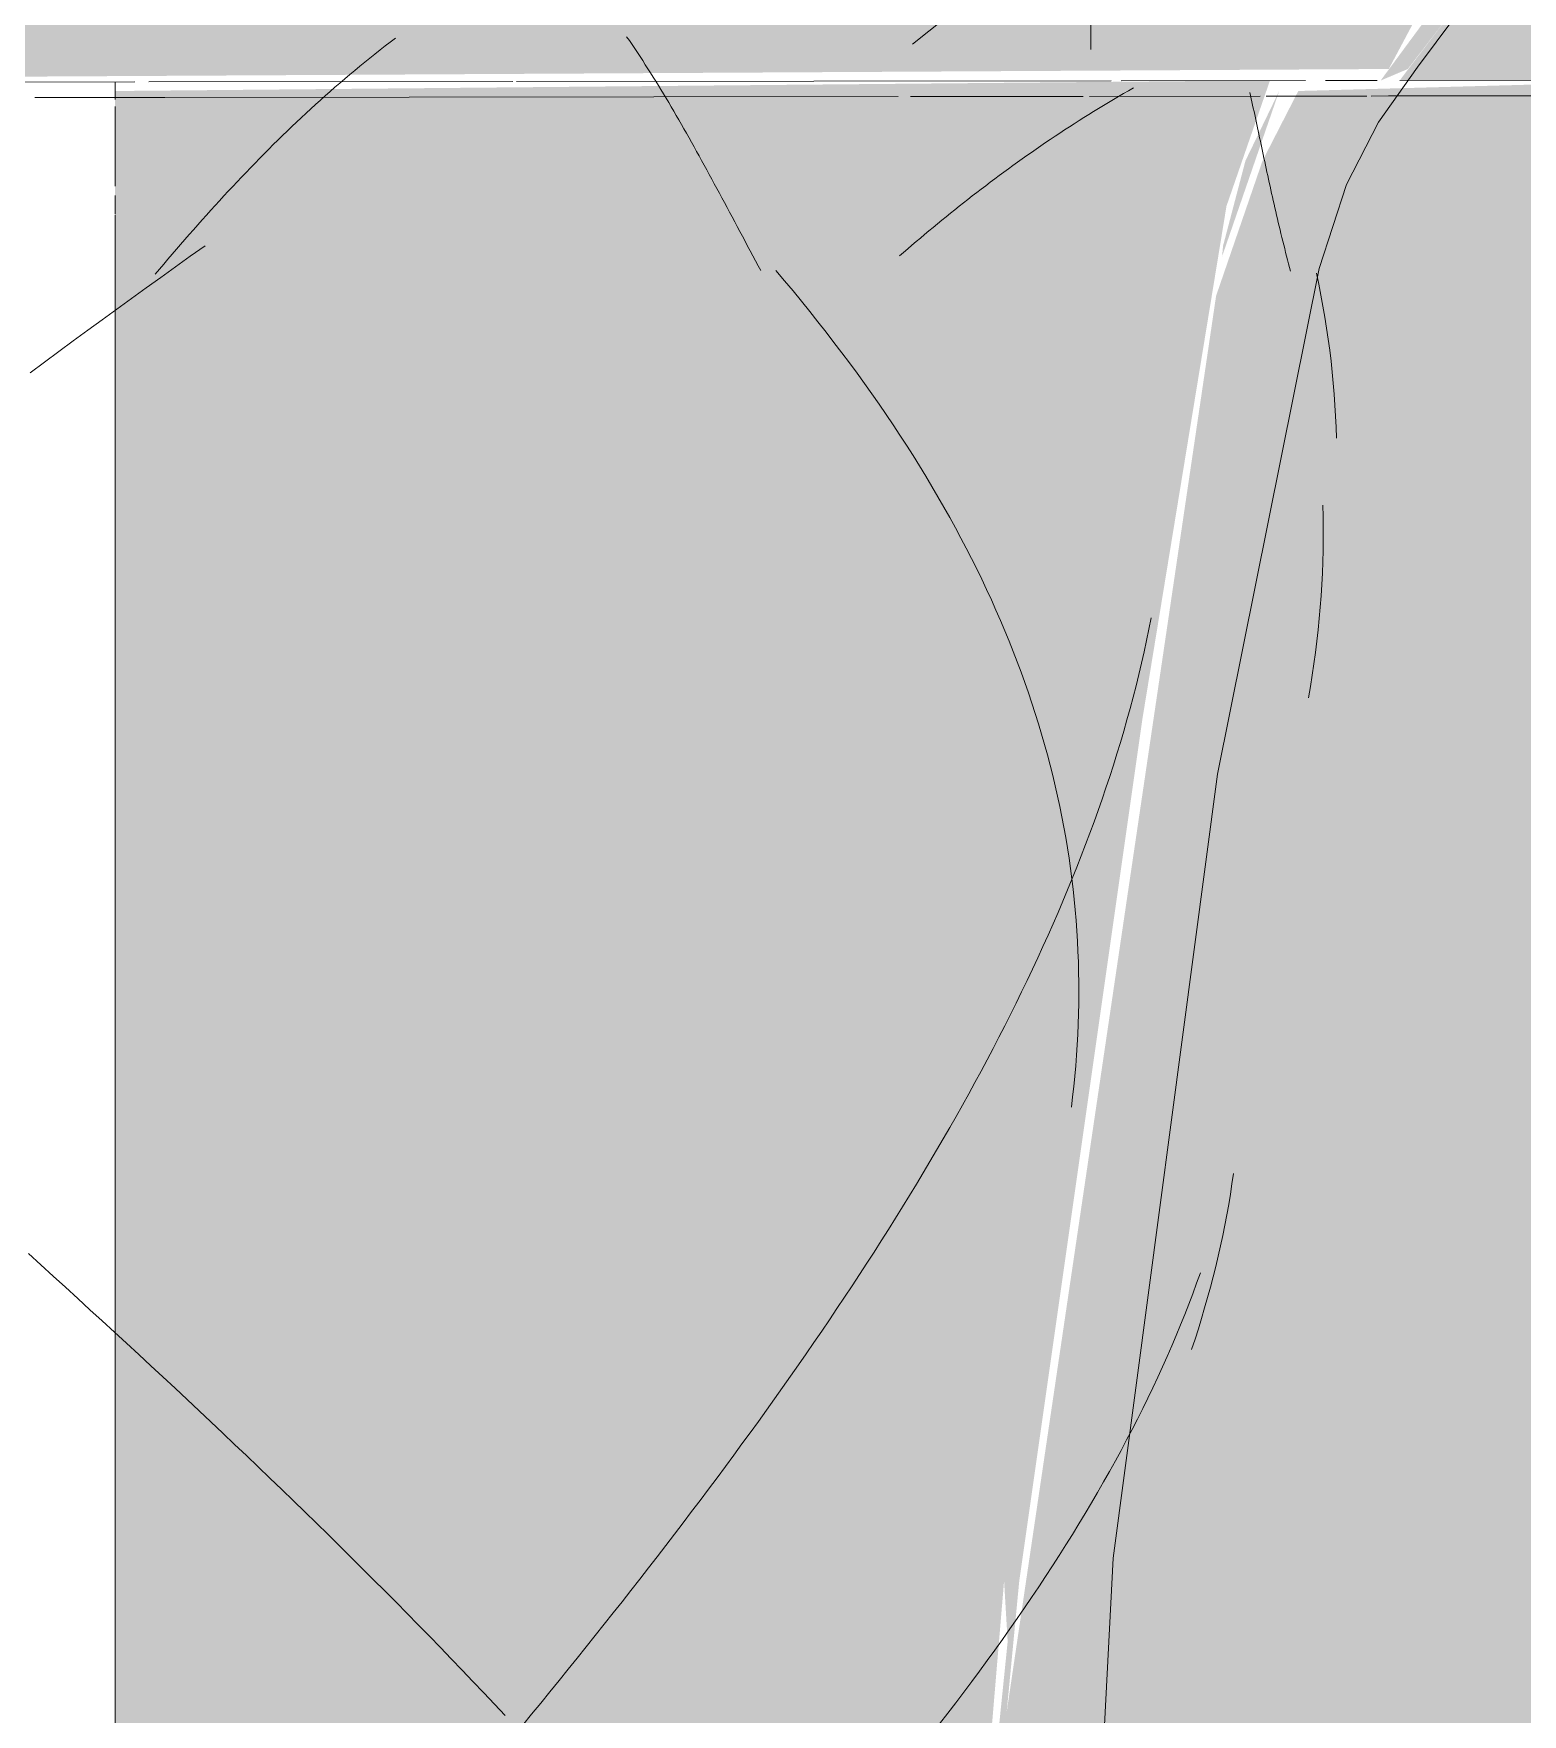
# Model space of a CAD drawing. Header units: inches. Extents: x 27328 to 52026, y -4075 to 4147.
# Drawn here: x 49625.259852 to 49625.263564, y 60.029205 to 60.033397 of the extents above; entities that cross this region are included whole.
import ezdxf

# ---------------------------------------------------------------- set-up
doc = ezdxf.new("R2010")
doc.units = ezdxf.units.IN
doc.header["$MEASUREMENT"] = 0
doc.layers.add('Q-SPCQ', color=91, linetype='Continuous', lineweight=9)
doc.layers.add('S-COLS', color=52, linetype='Continuous', lineweight=9)

# ---------------------------------------------------------------- blocks, each defined once
blk = doc.blocks.new('FP_178-mezzanine - perspective')
at = {"layer": 'Q-SPCQ'}
for p, q in [((23035.627384, 60.0322202), (23035.6273846, 60.0321919)), ((23035.6273846, 60.0321919), (23035.627385, 60.0321637)), ((23035.627385, 60.0321637), (23035.6273849, 60.0321354)), ((23035.6273846, 60.0321072), (23035.6273838, 60.0320789)), ((23035.6273849, 60.0321354), (23035.6273846, 60.0321072)), ((23035.6273838, 60.0320789), (23035.6273827, 60.0320507)), ((23035.6273813, 60.0320224), (23035.6273795, 60.0319942)), ((23035.6273827, 60.0320507), (23035.6273813, 60.0320224)), ((23035.6273795, 60.0319942), (23035.6273774, 60.0319659)), ((23035.627375, 60.0319376), (23035.6273722, 60.0319094)), ((23035.6273774, 60.0319659), (23035.627375, 60.0319376)), ((23035.6273722, 60.0319094), (23035.627369, 60.0318811)), ((23035.6273656, 60.0318529), (23035.6273617, 60.0318246)), ((23035.627369, 60.0318811), (23035.6273656, 60.0318529)), ((23035.6273617, 60.0318246), (23035.6273576, 60.0317964)), ((23035.6273531, 60.0317681), (23035.6273483, 60.0317398)), ((23035.6273576, 60.0317964), (23035.6273531, 60.0317681)), ((23035.6271609, 60.0305537), (23035.6271573, 60.0305279)), ((23035.6271573, 60.0305279), (23035.6271534, 60.0305021)), ((23035.6271491, 60.0304763), (23035.6271446, 60.0304505)), ((23035.6271534, 60.0305021), (23035.6271491, 60.0304763)), ((23035.6271397, 60.0304247), (23035.6271345, 60.0303989)), ((23035.6271446, 60.0304505), (23035.6271397, 60.0304247)), ((23035.6271345, 60.0303989), (23035.6271289, 60.0303731)), ((23035.6271231, 60.0303473), (23035.6271169, 60.0303215)), ((23035.6271289, 60.0303731), (23035.6271231, 60.0303473)), ((23035.6271105, 60.0302956), (23035.6271037, 60.0302698)), ((23035.6271169, 60.0303215), (23035.6271105, 60.0302956)), ((23035.6271037, 60.0302698), (23035.6270966, 60.030244)), ((23035.6270891, 60.0302181), (23035.6270814, 60.0301923)), ((23035.6270966, 60.030244), (23035.6270891, 60.0302181)), ((23035.6270814, 60.0301923), (23035.6270734, 60.0301664)), ((23035.6270651, 60.0301405), (23035.6270564, 60.0301146)), ((23035.6270734, 60.0301664), (23035.6270651, 60.0301405))]:
    blk.add_line(p, q, dxfattribs=at)
blk.add_polyline3d([(23035.6268142, 60.0256505, 0), (23035.6267588, 60.0276233, 0), (23035.6268613, 60.0295938, 0), (23035.6271211, 60.0315494, 0), (23035.6273744, 60.0328104, 0)], dxfattribs=at)
blk = doc.blocks.new('FP_179-mezzanine - perspective')
at = {"layer": 'Q-SPCQ'}
for p, q in [((23035.6245971, 60.0328674), (23035.6245601, 60.0328411)), ((23035.6245233, 60.0328148), (23035.6244865, 60.0327885)), ((23035.6245601, 60.0328411), (23035.6245233, 60.0328148)), ((23035.6244865, 60.0327885), (23035.6244498, 60.0327622)), ((23035.6273679, 60.0327991), (23035.6273737, 60.0327716)), ((23035.6273737, 60.0327716), (23035.6273792, 60.0327442)), ((23035.6244133, 60.0327358), (23035.6243769, 60.0327095)), ((23035.6244498, 60.0327622), (23035.6244133, 60.0327358)), ((23035.6273792, 60.0327442), (23035.6273842, 60.0327167)), ((23035.6243406, 60.0326831), (23035.6243044, 60.0326567)), ((23035.6243769, 60.0327095), (23035.6243406, 60.0326831)), ((23035.6273842, 60.0327167), (23035.627389, 60.0326893)), ((23035.627389, 60.0326893), (23035.6273933, 60.0326618)), ((23035.6243044, 60.0326567), (23035.6242683, 60.0326303)), ((23035.6273933, 60.0326618), (23035.6273974, 60.0326344)), ((23035.6242324, 60.0326039), (23035.6241966, 60.0325774)), ((23035.6242683, 60.0326303), (23035.6242324, 60.0326039)), ((23035.6273974, 60.0326344), (23035.627401, 60.0326069)), ((23035.627401, 60.0326069), (23035.6274043, 60.0325795)), ((23035.6241966, 60.0325774), (23035.624161, 60.0325509)), ((23035.6274043, 60.0325795), (23035.6274073, 60.032552)), ((23035.6274073, 60.032552), (23035.6274099, 60.0325245)), ((23035.6274099, 60.0325245), (23035.6274122, 60.0324971)), ((23035.6274122, 60.0324971), (23035.6274141, 60.0324696)), ((23035.6274141, 60.0324696), (23035.6274157, 60.0324421)), ((23035.6274157, 60.0324421), (23035.6274169, 60.0324146)), ((23035.6274169, 60.0324146), (23035.6274178, 60.0323872)), ((23035.6241564, 60.0303536), (23035.6241873, 60.0303257)), ((23035.6241873, 60.0303257), (23035.624218, 60.0302977)), ((23035.624218, 60.0302977), (23035.6242488, 60.0302698)), ((23035.6270784, 60.0303057), (23035.6270692, 60.0302797)), ((23035.6242488, 60.0302698), (23035.6242794, 60.0302419)), ((23035.6270596, 60.0302537), (23035.6270498, 60.0302277)), ((23035.6270692, 60.0302797), (23035.6270596, 60.0302537)), ((23035.6242794, 60.0302419), (23035.62431, 60.0302139)), ((23035.62431, 60.0302139), (23035.6243405, 60.030186)), ((23035.6270498, 60.0302277), (23035.6270396, 60.0302017)), ((23035.6243405, 60.030186), (23035.6243709, 60.030158)), ((23035.6270291, 60.0301757), (23035.6270184, 60.0301496)), ((23035.6270396, 60.0302017), (23035.6270291, 60.0301757)), ((23035.6243709, 60.030158), (23035.6244013, 60.0301301)), ((23035.6244013, 60.0301301), (23035.6244316, 60.0301021)), ((23035.6270184, 60.0301496), (23035.6270073, 60.0301236)), ((23035.6244316, 60.0301021), (23035.6244618, 60.0300741)), ((23035.6269959, 60.0300975), (23035.6269843, 60.0300715)), ((23035.6270073, 60.0301236), (23035.6269959, 60.0300975)), ((23035.6244618, 60.0300741), (23035.6244919, 60.0300461)), ((23035.6244919, 60.0300461), (23035.624522, 60.0300181)), ((23035.6269724, 60.0300454), (23035.6269601, 60.0300193)), ((23035.6269843, 60.0300715), (23035.6269724, 60.0300454)), ((23035.624522, 60.0300181), (23035.6245519, 60.02999)), ((23035.6269601, 60.0300193), (23035.6269476, 60.0299932)), ((23035.6245519, 60.02999), (23035.6245818, 60.029962)), ((23035.6245818, 60.029962), (23035.6246115, 60.029934)), ((23035.6269348, 60.0299672), (23035.6269217, 60.0299411)), ((23035.6269476, 60.0299932), (23035.6269348, 60.0299672)), ((23035.6246115, 60.029934), (23035.6246412, 60.0299059)), ((23035.6269217, 60.0299411), (23035.6269083, 60.029915)), ((23035.6246412, 60.0299059), (23035.6246707, 60.0298779)), ((23035.6246707, 60.0298779), (23035.6247002, 60.0298498)), ((23035.6268947, 60.0298889), (23035.6268808, 60.0298627)), ((23035.6269083, 60.029915), (23035.6268947, 60.0298889)), ((23035.6247002, 60.0298498), (23035.6247296, 60.0298217)), ((23035.6268666, 60.0298366), (23035.6268521, 60.0298105)), ((23035.6268808, 60.0298627), (23035.6268666, 60.0298366)), ((23035.6247296, 60.0298217), (23035.6247588, 60.0297936)), ((23035.6247588, 60.0297936), (23035.624788, 60.0297655)), ((23035.6268521, 60.0298105), (23035.6268373, 60.0297843)), ((23035.624788, 60.0297655), (23035.624817, 60.0297374)), ((23035.6268223, 60.0297582), (23035.626807, 60.029732)), ((23035.6268373, 60.0297843), (23035.6268223, 60.0297582)), ((23035.624817, 60.0297374), (23035.624846, 60.0297093)), ((23035.624846, 60.0297093), (23035.6248748, 60.0296812)), ((23035.6267915, 60.0297059), (23035.6267757, 60.0296797)), ((23035.626807, 60.029732), (23035.6267915, 60.0297059)), ((23035.6248748, 60.0296812), (23035.6249035, 60.0296531)), ((23035.6267757, 60.0296797), (23035.6267596, 60.0296535)), ((23035.6249035, 60.0296531), (23035.624932, 60.0296249)), ((23035.624932, 60.0296249), (23035.6249605, 60.0295968)), ((23035.6267433, 60.0296273), (23035.6267267, 60.0296011)), ((23035.6267596, 60.0296535), (23035.6267433, 60.0296273)), ((23035.6249605, 60.0295968), (23035.6249888, 60.0295686)), ((23035.6267267, 60.0296011), (23035.6267098, 60.0295749)), ((23035.6249888, 60.0295686), (23035.625017, 60.0295404)), ((23035.625017, 60.0295404), (23035.6250451, 60.0295123)), ((23035.6266927, 60.0295487), (23035.6266754, 60.0295225)), ((23035.6267098, 60.0295749), (23035.6266927, 60.0295487)), ((23035.6250451, 60.0295123), (23035.6250731, 60.0294841)), ((23035.6266578, 60.0294963), (23035.6266399, 60.02947)), ((23035.6266754, 60.0295225), (23035.6266578, 60.0294963)), ((23035.6250731, 60.0294841), (23035.6251009, 60.0294559)), ((23035.6251009, 60.0294559), (23035.6251286, 60.0294277)), ((23035.6266399, 60.02947), (23035.6266219, 60.0294438)), ((23035.6251286, 60.0294277), (23035.6251561, 60.0293995)), ((23035.6266035, 60.0294176), (23035.626585, 60.0293913)), ((23035.6266219, 60.0294438), (23035.6266035, 60.0294176)), ((23035.6251561, 60.0293995), (23035.6251835, 60.0293713)), ((23035.6251835, 60.0293713), (23035.6252108, 60.0293431)), ((23035.626585, 60.0293913), (23035.6265662, 60.029365)), ((23035.6252108, 60.0293431), (23035.6252379, 60.0293148)), ((23035.6265471, 60.0293388), (23035.6265279, 60.0293125)), ((23035.6265662, 60.029365), (23035.6265471, 60.0293388)), ((23035.6252379, 60.0293148), (23035.6252649, 60.0292866)), ((23035.6252649, 60.0292866), (23035.6252917, 60.0292584)), ((23035.6265279, 60.0293125), (23035.6265084, 60.0292862)), ((23035.6252917, 60.0292584), (23035.6253184, 60.0292301)), ((23035.6264887, 60.0292599), (23035.6264687, 60.0292336)), ((23035.6265084, 60.0292862), (23035.6264887, 60.0292599)), ((23035.6253184, 60.0292301), (23035.6253449, 60.0292019)), ((23035.6264485, 60.0292073), (23035.6264281, 60.029181)), ((23035.6264687, 60.0292336), (23035.6264485, 60.0292073))]:
    blk.add_line(p, q, dxfattribs=at)
blk = doc.blocks.new('FP_180-mezzanine - perspective')
at = {"layer": 'Q-SPCQ'}
for p, q in [((23035.62602, 60.032806), (23035.6260416, 60.0327803)), ((23035.6260416, 60.0327803), (23035.626063, 60.0327547)), ((23035.626063, 60.0327547), (23035.626084, 60.032729)), ((23035.626084, 60.032729), (23035.6261047, 60.0327034)), ((23035.6261047, 60.0327034), (23035.6261251, 60.0326777)), ((23035.6261251, 60.0326777), (23035.6261453, 60.0326521)), ((23035.6261453, 60.0326521), (23035.626165, 60.0326264)), ((23035.626165, 60.0326264), (23035.6261845, 60.0326007)), ((23035.6261845, 60.0326007), (23035.6262037, 60.0325751)), ((23035.6262037, 60.0325751), (23035.6262226, 60.0325494)), ((23035.6262226, 60.0325494), (23035.6262411, 60.0325238)), ((23035.6262411, 60.0325238), (23035.6262594, 60.0324981)), ((23035.6262594, 60.0324981), (23035.6262773, 60.0324724)), ((23035.6262773, 60.0324724), (23035.6262949, 60.0324468)), ((23035.6262949, 60.0324468), (23035.6263122, 60.0324211)), ((23035.6263122, 60.0324211), (23035.6263291, 60.0323954)), ((23035.6263291, 60.0323954), (23035.6263458, 60.0323697)), ((23035.6263458, 60.0323697), (23035.6263621, 60.0323441)), ((23035.6263621, 60.0323441), (23035.6263781, 60.0323184)), ((23035.6263781, 60.0323184), (23035.6263938, 60.0322927)), ((23035.6263938, 60.0322927), (23035.6264092, 60.032267)), ((23035.6264092, 60.032267), (23035.6264243, 60.0322413)), ((23035.6264243, 60.0322413), (23035.626439, 60.0322156)), ((23035.626439, 60.0322156), (23035.6264535, 60.0321899)), ((23035.6264535, 60.0321899), (23035.6264676, 60.0321642)), ((23035.6264676, 60.0321642), (23035.6264814, 60.0321385)), ((23035.6264814, 60.0321385), (23035.6264948, 60.0321128)), ((23035.6264948, 60.0321128), (23035.626508, 60.0320871)), ((23035.626508, 60.0320871), (23035.6265208, 60.0320614)), ((23035.6265208, 60.0320614), (23035.6265333, 60.0320357)), ((23035.6265333, 60.0320357), (23035.6265455, 60.03201)), ((23035.6265455, 60.03201), (23035.6265574, 60.0319843)), ((23035.6265574, 60.0319843), (23035.6265689, 60.0319585)), ((23035.6265689, 60.0319585), (23035.6265802, 60.0319328)), ((23035.6265802, 60.0319328), (23035.6265911, 60.0319071)), ((23035.6269559, 60.0319391), (23035.6269503, 60.0319108)), ((23035.6265911, 60.0319071), (23035.6266017, 60.0318813)), ((23035.6269503, 60.0319108), (23035.6269444, 60.0318825)), ((23035.6266017, 60.0318813), (23035.626612, 60.0318556)), ((23035.626612, 60.0318556), (23035.6266219, 60.0318299)), ((23035.6269382, 60.0318543), (23035.6269318, 60.031826)), ((23035.6269444, 60.0318825), (23035.6269382, 60.0318543)), ((23035.6266219, 60.0318299), (23035.6266316, 60.0318041)), ((23035.6266316, 60.0318041), (23035.6266409, 60.0317784)), ((23035.6269318, 60.031826), (23035.626925, 60.0317977)), ((23035.6266409, 60.0317784), (23035.6266499, 60.0317526)), ((23035.626918, 60.0317695), (23035.6269108, 60.0317412)), ((23035.626925, 60.0317977), (23035.626918, 60.0317695)), ((23035.6266499, 60.0317526), (23035.6266586, 60.0317269)), ((23035.6266586, 60.0317269), (23035.6266669, 60.0317011)), ((23035.6269108, 60.0317412), (23035.6269032, 60.0317129)), ((23035.6266669, 60.0317011), (23035.626675, 60.0316753)), ((23035.6268954, 60.0316847), (23035.6268873, 60.0316564)), ((23035.6269032, 60.0317129), (23035.6268954, 60.0316847)), ((23035.626675, 60.0316753), (23035.6266827, 60.0316496)), ((23035.6266827, 60.0316496), (23035.6266901, 60.0316238)), ((23035.6268873, 60.0316564), (23035.626879, 60.0316282)), ((23035.6266901, 60.0316238), (23035.6266973, 60.031598)), ((23035.6266973, 60.031598), (23035.626704, 60.0315722)), ((23035.6268704, 60.0315999), (23035.6268615, 60.0315716)), ((23035.626879, 60.0316282), (23035.6268704, 60.0315999)), ((23035.626704, 60.0315722), (23035.6267105, 60.0315464)), ((23035.6268615, 60.0315716), (23035.6268524, 60.0315434)), ((23035.6267105, 60.0315464), (23035.6267167, 60.0315206)), ((23035.6267167, 60.0315206), (23035.6267225, 60.0314948)), ((23035.626843, 60.0315151), (23035.6268334, 60.0314868)), ((23035.6268524, 60.0315434), (23035.626843, 60.0315151)), ((23035.6267225, 60.0314948), (23035.6267281, 60.031469)), ((23035.6267281, 60.031469), (23035.6267333, 60.0314432)), ((23035.6268334, 60.0314868), (23035.6268235, 60.0314586)), ((23035.6267333, 60.0314432), (23035.6267382, 60.0314174)), ((23035.6268134, 60.0314303), (23035.626803, 60.0314021)), ((23035.6268235, 60.0314586), (23035.6268134, 60.0314303)), ((23035.6267382, 60.0314174), (23035.6267428, 60.0313916)), ((23035.6267428, 60.0313916), (23035.6267471, 60.0313658)), ((23035.626803, 60.0314021), (23035.6267924, 60.0313738)), ((23035.6267471, 60.0313658), (23035.6267511, 60.03134)), ((23035.6267815, 60.0313455), (23035.6267704, 60.0313173)), ((23035.6267924, 60.0313738), (23035.6267815, 60.0313455)), ((23035.6267511, 60.03134), (23035.6267548, 60.0313141)), ((23035.6267548, 60.0313141), (23035.6267582, 60.0312883)), ((23035.6267704, 60.0313173), (23035.6267591, 60.031289)), ((23035.6267475, 60.0312608), (23035.6267357, 60.0312325)), ((23035.6267591, 60.031289), (23035.6267475, 60.0312608)), ((23035.6267582, 60.0312883), (23035.6267613, 60.0312625)), ((23035.6267613, 60.0312625), (23035.626764, 60.0312366)), ((23035.6267357, 60.0312325), (23035.6267236, 60.0312043)), ((23035.626764, 60.0312366), (23035.6267665, 60.0312108)), ((23035.6267113, 60.031176), (23035.6266988, 60.0311478)), ((23035.6267236, 60.0312043), (23035.6267113, 60.031176)), ((23035.6267665, 60.0312108), (23035.6267687, 60.0311849)), ((23035.6267687, 60.0311849), (23035.6267705, 60.031159)), ((23035.6266988, 60.0311478), (23035.6266861, 60.0311195)), ((23035.6267705, 60.031159), (23035.6267721, 60.0311332)), ((23035.6267721, 60.0311332), (23035.6267733, 60.0311073)), ((23035.6266731, 60.0310913), (23035.6266599, 60.0310631)), ((23035.6266861, 60.0311195), (23035.6266731, 60.0310913)), ((23035.6267733, 60.0311073), (23035.6267743, 60.0310814)), ((23035.6266599, 60.0310631), (23035.6266465, 60.0310348)), ((23035.6267743, 60.0310814), (23035.6267749, 60.0310555)), ((23035.6267749, 60.0310555), (23035.6267753, 60.0310297)), ((23035.6266329, 60.0310066), (23035.6266191, 60.0309783)), ((23035.6266465, 60.0310348), (23035.6266329, 60.0310066)), ((23035.6267753, 60.0310297), (23035.6267754, 60.0310038)), ((23035.6266191, 60.0309783), (23035.626605, 60.0309501)), ((23035.6267751, 60.0309779), (23035.6267746, 60.030952)), ((23035.6267754, 60.0310038), (23035.6267751, 60.0309779)), ((23035.6265908, 60.0309219), (23035.6265763, 60.0308936)), ((23035.626605, 60.0309501), (23035.6265908, 60.0309219)), ((23035.6267738, 60.030926), (23035.6267727, 60.0309001)), ((23035.6267746, 60.030952), (23035.6267738, 60.030926)), ((23035.6265763, 60.0308936), (23035.6265616, 60.0308654)), ((23035.6267727, 60.0309001), (23035.6267713, 60.0308742)), ((23035.6265616, 60.0308654), (23035.6265468, 60.0308372)), ((23035.6267696, 60.0308483), (23035.6267677, 60.0308224)), ((23035.6267713, 60.0308742), (23035.6267696, 60.0308483)), ((23035.6265317, 60.030809), (23035.6265164, 60.0307807)), ((23035.6265468, 60.0308372), (23035.6265317, 60.030809)), ((23035.6267654, 60.0307964), (23035.6267629, 60.0307705)), ((23035.6267677, 60.0308224), (23035.6267654, 60.0307964)), ((23035.6265164, 60.0307807), (23035.6265009, 60.0307525)), ((23035.6267629, 60.0307705), (23035.62676, 60.0307445)), ((23035.6264853, 60.0307243), (23035.6264694, 60.0306961)), ((23035.6265009, 60.0307525), (23035.6264853, 60.0307243)), ((23035.62676, 60.0307445), (23035.6267569, 60.0307186)), ((23035.6264694, 60.0306961), (23035.6264534, 60.0306679)), ((23035.6264371, 60.0306397), (23035.6264207, 60.0306114)), ((23035.6264534, 60.0306679), (23035.6264371, 60.0306397)), ((23035.6264207, 60.0306114), (23035.6264041, 60.0305832)), ((23035.6263873, 60.030555), (23035.6263703, 60.0305268)), ((23035.6264041, 60.0305832), (23035.6263873, 60.030555)), ((23035.6263703, 60.0305268), (23035.6263532, 60.0304986)), ((23035.6263358, 60.0304704), (23035.6263184, 60.0304422)), ((23035.6263532, 60.0304986), (23035.6263358, 60.0304704)), ((23035.6263184, 60.0304422), (23035.6263007, 60.0304141)), ((23035.6262828, 60.0303859), (23035.6262648, 60.0303577)), ((23035.6263007, 60.0304141), (23035.6262828, 60.0303859)), ((23035.6262648, 60.0303577), (23035.6262467, 60.0303295)), ((23035.6262284, 60.0303013), (23035.6262099, 60.0302731)), ((23035.6262467, 60.0303295), (23035.6262284, 60.0303013)), ((23035.6262099, 60.0302731), (23035.6261912, 60.030245)), ((23035.6261724, 60.0302168), (23035.6261535, 60.0301886)), ((23035.6261912, 60.030245), (23035.6261724, 60.0302168)), ((23035.6261535, 60.0301886), (23035.6261344, 60.0301605)), ((23035.6261151, 60.0301323), (23035.6260957, 60.0301041)), ((23035.6261344, 60.0301605), (23035.6261151, 60.0301323)), ((23035.6260957, 60.0301041), (23035.6260762, 60.030076)), ((23035.6260565, 60.0300478), (23035.6260367, 60.0300197)), ((23035.6260762, 60.030076), (23035.6260565, 60.0300478)), ((23035.6260367, 60.0300197), (23035.6260167, 60.0299915)), ((23035.6259966, 60.0299634), (23035.6259764, 60.0299352)), ((23035.6260167, 60.0299915), (23035.6259966, 60.0299634)), ((23035.6259764, 60.0299352), (23035.625956, 60.0299071)), ((23035.6259356, 60.029879), (23035.6259149, 60.0298508)), ((23035.625956, 60.0299071), (23035.6259356, 60.029879)), ((23035.6259149, 60.0298508), (23035.6258942, 60.0298227)), ((23035.6258733, 60.0297946), (23035.6258524, 60.0297665)), ((23035.6258942, 60.0298227), (23035.6258733, 60.0297946)), ((23035.6258524, 60.0297665), (23035.6258313, 60.0297383)), ((23035.6258101, 60.0297102), (23035.6257887, 60.0296821)), ((23035.6258313, 60.0297383), (23035.6258101, 60.0297102)), ((23035.6257887, 60.0296821), (23035.6257673, 60.029654)), ((23035.6257458, 60.0296259), (23035.6257241, 60.0295978)), ((23035.6257673, 60.029654), (23035.6257458, 60.0296259)), ((23035.6257241, 60.0295978), (23035.6257023, 60.0295697)), ((23035.6256805, 60.0295416), (23035.6256585, 60.0295135)), ((23035.6257023, 60.0295697), (23035.6256805, 60.0295416)), ((23035.6256585, 60.0295135), (23035.6256365, 60.0294854)), ((23035.6256143, 60.0294574), (23035.6255921, 60.0294293)), ((23035.6256365, 60.0294854), (23035.6256143, 60.0294574)), ((23035.6255921, 60.0294293), (23035.6255697, 60.0294012)), ((23035.6255473, 60.0293731), (23035.6255248, 60.0293451)), ((23035.6255697, 60.0294012), (23035.6255473, 60.0293731)), ((23035.6255248, 60.0293451), (23035.6255022, 60.029317)), ((23035.6254795, 60.0292889), (23035.6254567, 60.0292609)), ((23035.6255022, 60.029317), (23035.6254795, 60.0292889)), ((23035.6254567, 60.0292609), (23035.6254339, 60.0292328)), ((23035.625411, 60.0292048), (23035.625388, 60.0291767)), ((23035.6254339, 60.0292328), (23035.625411, 60.0292048))]:
    blk.add_line(p, q, dxfattribs=at)
blk = doc.blocks.new('FP_182-mezzanine - perspective')
at = {"layer": 'Q-SPCQ'}
for p, q in [((23035.6212978, 60.0333603), (23035.6213071, 60.033349)), ((23035.6250331, 60.0333557), (23035.6250204, 60.0333456)), ((23035.6250459, 60.0333657), (23035.6250331, 60.0333557)), ((23035.6250588, 60.0333756), (23035.6250459, 60.0333657)), ((23035.6250718, 60.0333855), (23035.6250588, 60.0333756)), ((23035.625648, 60.0333888), (23035.6256548, 60.033379)), ((23035.6256548, 60.033379), (23035.6256615, 60.0333692)), ((23035.6256615, 60.0333692), (23035.6256682, 60.0333593)), ((23035.6256682, 60.0333593), (23035.6256748, 60.0333494)), ((23035.6213071, 60.033349), (23035.6213163, 60.0333378)), ((23035.6213163, 60.0333378), (23035.6213255, 60.0333264)), ((23035.6213255, 60.0333264), (23035.6213346, 60.033315)), ((23035.6213346, 60.033315), (23035.6213436, 60.0333035)), ((23035.6249826, 60.033315), (23035.6249701, 60.0333047)), ((23035.6249951, 60.0333253), (23035.6249826, 60.033315)), ((23035.6250077, 60.0333355), (23035.6249951, 60.0333253)), ((23035.6250204, 60.0333456), (23035.6250077, 60.0333355)), ((23035.6256748, 60.0333494), (23035.6256814, 60.0333394)), ((23035.6256814, 60.0333394), (23035.625688, 60.0333293)), ((23035.625688, 60.0333293), (23035.6256946, 60.0333191)), ((23035.6256946, 60.0333191), (23035.6257012, 60.0333089)), ((23035.6213436, 60.0333035), (23035.6213526, 60.033292)), ((23035.6213526, 60.033292), (23035.6213615, 60.0332804)), ((23035.6213615, 60.0332804), (23035.6213703, 60.0332688)), ((23035.624933, 60.0332733), (23035.6249208, 60.0332627)), ((23035.6249453, 60.0332838), (23035.624933, 60.0332733)), ((23035.6249577, 60.0332943), (23035.6249453, 60.0332838)), ((23035.6249701, 60.0333047), (23035.6249577, 60.0332943)), ((23035.6257012, 60.0333089), (23035.6257077, 60.0332986)), ((23035.6257077, 60.0332986), (23035.6257142, 60.0332882)), ((23035.6257142, 60.0332882), (23035.6257207, 60.0332778)), ((23035.6257207, 60.0332778), (23035.6257271, 60.0332673)), ((23035.6213703, 60.0332688), (23035.621379, 60.0332571)), ((23035.621379, 60.0332571), (23035.6213877, 60.0332454)), ((23035.6213877, 60.0332454), (23035.6213963, 60.0332336)), ((23035.6213963, 60.0332336), (23035.6214048, 60.0332217)), ((23035.6248844, 60.0332305), (23035.6248725, 60.0332197)), ((23035.6248965, 60.0332413), (23035.6248844, 60.0332305)), ((23035.6249086, 60.033252), (23035.6248965, 60.0332413)), ((23035.6249208, 60.0332627), (23035.6249086, 60.033252)), ((23035.6257271, 60.0332673), (23035.6257336, 60.0332568)), ((23035.6257336, 60.0332568), (23035.62574, 60.0332462)), ((23035.62574, 60.0332462), (23035.6257464, 60.0332355)), ((23035.6257464, 60.0332355), (23035.6257528, 60.0332248)), ((23035.6214048, 60.0332217), (23035.6214133, 60.0332098)), ((23035.6214133, 60.0332098), (23035.6214216, 60.0331978)), ((23035.6214216, 60.0331978), (23035.62143, 60.0331858)), ((23035.62143, 60.0331858), (23035.6214382, 60.0331738)), ((23035.6248368, 60.0331868), (23035.6248251, 60.0331758)), ((23035.6248486, 60.0331978), (23035.6248368, 60.0331868)), ((23035.6248605, 60.0332088), (23035.6248486, 60.0331978)), ((23035.6248725, 60.0332197), (23035.6248605, 60.0332088)), ((23035.6257528, 60.0332248), (23035.6257592, 60.033214)), ((23035.6257592, 60.033214), (23035.6257655, 60.0332031)), ((23035.6257655, 60.0332031), (23035.6257719, 60.0331922)), ((23035.6257719, 60.0331922), (23035.6257782, 60.0331812)), ((23035.6214382, 60.0331738), (23035.6214463, 60.0331616)), ((23035.6214463, 60.0331616), (23035.6214544, 60.0331495)), ((23035.6214544, 60.0331495), (23035.6214624, 60.0331373)), ((23035.6248017, 60.0331535), (23035.6247901, 60.0331422)), ((23035.6248134, 60.0331646), (23035.6248017, 60.0331535)), ((23035.6248251, 60.0331758), (23035.6248134, 60.0331646)), ((23035.6257782, 60.0331812), (23035.6257846, 60.0331702)), ((23035.6257846, 60.0331702), (23035.6257909, 60.0331591)), ((23035.6257909, 60.0331591), (23035.6257972, 60.033148)), ((23035.6257972, 60.033148), (23035.6258035, 60.0331368)), ((23035.6214624, 60.0331373), (23035.6214704, 60.033125)), ((23035.6214704, 60.033125), (23035.6214782, 60.0331127)), ((23035.6214782, 60.0331127), (23035.621486, 60.0331004)), ((23035.6247556, 60.0331082), (23035.6247442, 60.0330968)), ((23035.6247671, 60.0331196), (23035.6247556, 60.0331082)), ((23035.6247786, 60.0331309), (23035.6247671, 60.0331196)), ((23035.6247901, 60.0331422), (23035.6247786, 60.0331309)), ((23035.6258035, 60.0331368), (23035.6258098, 60.0331256)), ((23035.6258098, 60.0331256), (23035.6258161, 60.0331143)), ((23035.6258161, 60.0331143), (23035.6258224, 60.0331029)), ((23035.6258224, 60.0331029), (23035.6258287, 60.0330915)), ((23035.621486, 60.0331004), (23035.6214937, 60.033088)), ((23035.6214937, 60.033088), (23035.6215013, 60.0330756)), ((23035.6215013, 60.0330756), (23035.6215089, 60.0330631)), ((23035.6215089, 60.0330631), (23035.6215164, 60.0330506)), ((23035.6247103, 60.0330621), (23035.6246991, 60.0330505)), ((23035.6247216, 60.0330737), (23035.6247103, 60.0330621)), ((23035.6247329, 60.0330853), (23035.6247216, 60.0330737)), ((23035.6247442, 60.0330968), (23035.6247329, 60.0330853)), ((23035.6258287, 60.0330915), (23035.625835, 60.0330801)), ((23035.625835, 60.0330801), (23035.6258413, 60.0330686)), ((23035.6258413, 60.0330686), (23035.6258476, 60.0330571)), ((23035.6215164, 60.0330506), (23035.6215238, 60.0330381)), ((23035.6215238, 60.0330381), (23035.6215311, 60.0330255)), ((23035.6215311, 60.0330255), (23035.6215383, 60.0330129)), ((23035.6246768, 60.0330271), (23035.6246658, 60.0330153)), ((23035.624688, 60.0330388), (23035.6246768, 60.0330271)), ((23035.6246991, 60.0330505), (23035.624688, 60.0330388)), ((23035.6258476, 60.0330571), (23035.6258539, 60.0330455)), ((23035.6258539, 60.0330455), (23035.6258603, 60.0330338)), ((23035.6258603, 60.0330338), (23035.6258666, 60.0330222)), ((23035.6258666, 60.0330222), (23035.6258729, 60.0330104)), ((23035.6215383, 60.0330129), (23035.6215455, 60.0330002)), ((23035.6215455, 60.0330002), (23035.6215526, 60.0329875)), ((23035.6215526, 60.0329875), (23035.6215596, 60.0329748)), ((23035.6246328, 60.0329797), (23035.6246219, 60.0329678)), ((23035.6246438, 60.0329916), (23035.6246328, 60.0329797)), ((23035.6246547, 60.0330035), (23035.6246438, 60.0329916)), ((23035.6246658, 60.0330153), (23035.6246547, 60.0330035)), ((23035.6258729, 60.0330104), (23035.6258792, 60.0329987)), ((23035.6258792, 60.0329987), (23035.6258856, 60.0329869)), ((23035.6258856, 60.0329869), (23035.6258919, 60.032975)), ((23035.6215596, 60.0329748), (23035.6215665, 60.032962)), ((23035.6215665, 60.032962), (23035.6215733, 60.0329492)), ((23035.6215733, 60.0329492), (23035.6215801, 60.0329364)), ((23035.6215801, 60.0329364), (23035.6215868, 60.0329235)), ((23035.6246002, 60.0329438), (23035.6245894, 60.0329317)), ((23035.624611, 60.0329558), (23035.6246002, 60.0329438)), ((23035.6246219, 60.0329678), (23035.624611, 60.0329558)), ((23035.6258919, 60.032975), (23035.6258983, 60.0329631)), ((23035.6258983, 60.0329631), (23035.6259047, 60.0329512)), ((23035.6259047, 60.0329512), (23035.625911, 60.0329393)), ((23035.625911, 60.0329393), (23035.6259174, 60.0329272)), ((23035.6215868, 60.0329235), (23035.6215934, 60.0329106)), ((23035.6215934, 60.0329106), (23035.6215999, 60.0328977)), ((23035.6215999, 60.0328977), (23035.6216064, 60.0328848)), ((23035.6245573, 60.0328953), (23035.6245466, 60.0328831)), ((23035.624568, 60.0329075), (23035.6245573, 60.0328953)), ((23035.6245787, 60.0329196), (23035.624568, 60.0329075)), ((23035.6245894, 60.0329317), (23035.6245787, 60.0329196)), ((23035.6259174, 60.0329272), (23035.6259239, 60.0329152)), ((23035.6259239, 60.0329152), (23035.6259303, 60.0329031)), ((23035.6259303, 60.0329031), (23035.6259368, 60.032891)), ((23035.6216064, 60.0328848), (23035.6216128, 60.0328718)), ((23035.6216128, 60.0328718), (23035.6216191, 60.0328588)), ((23035.6245254, 60.0328586), (23035.6245149, 60.0328463)), ((23035.624536, 60.0328709), (23035.6245254, 60.0328586)), ((23035.6245466, 60.0328831), (23035.624536, 60.0328709)), ((23035.6259368, 60.032891), (23035.6259432, 60.0328789)), ((23035.6259432, 60.0328789), (23035.6259497, 60.0328667)), ((23035.6259497, 60.0328667), (23035.6259562, 60.0328545)), ((23035.6259562, 60.0328545), (23035.6259628, 60.0328423)), ((23035.6244834, 60.0328092), (23035.6244729, 60.0327968)), ((23035.6244938, 60.0328216), (23035.6244834, 60.0328092)), ((23035.6245043, 60.032834), (23035.6244938, 60.0328216)), ((23035.6245149, 60.0328463), (23035.6245043, 60.032834)), ((23035.6259628, 60.0328423), (23035.6259693, 60.03283)), ((23035.6259693, 60.03283), (23035.6259759, 60.0328177)), ((23035.6259759, 60.0328177), (23035.6259825, 60.0328054))]:
    blk.add_line(p, q, dxfattribs=at)
blk = doc.blocks.new('FP_185-mezzanine - perspective')
at = {"layer": 'Q-SPCQ'}
for p, q in [((23035.6299539, 60.0370066), (23035.6299329, 60.0369265)), ((23035.6300633, 60.0369978), (23035.6300242, 60.0369261)), ((23035.6299329, 60.0369265), (23035.6299096, 60.0368466)), ((23035.6300242, 60.0369261), (23035.6299828, 60.0368546)), ((23035.6299096, 60.0368466), (23035.6298839, 60.0367669)), ((23035.6299828, 60.0368546), (23035.6299391, 60.0367831)), ((23035.6298839, 60.0367669), (23035.629856, 60.0366874)), ((23035.6299391, 60.0367831), (23035.6298933, 60.0367118)), ((23035.6298933, 60.0367118), (23035.6298453, 60.0366405)), ((23035.629856, 60.0366874), (23035.6298258, 60.0366082)), ((23035.6298453, 60.0366405), (23035.6297951, 60.0365694)), ((23035.6298258, 60.0366082), (23035.6297933, 60.0365292)), ((23035.6297951, 60.0365694), (23035.629743, 60.0364984)), ((23035.629743, 60.0364984), (23035.6296887, 60.0364274)), ((23035.6297933, 60.0365292), (23035.6297586, 60.0364504)), ((23035.6296887, 60.0364274), (23035.6296326, 60.0363566)), ((23035.6297586, 60.0364504), (23035.6297218, 60.0363718)), ((23035.6297218, 60.0363718), (23035.6296829, 60.0362935)), ((23035.6296326, 60.0363566), (23035.6295745, 60.0362859)), ((23035.6296829, 60.0362935), (23035.6296419, 60.0362154)), ((23035.6296419, 60.0362154), (23035.6295989, 60.0361376))]:
    blk.add_line(p, q, dxfattribs=at)
blk.add_polyline3d([(23035.6276199, 60.0333128, 0), (23035.6287051, 60.0347681, 0), (23035.6296591, 60.0363108, 0), (23035.6301468, 60.0372359, 0)], dxfattribs=at)
blk = doc.blocks.new('FP_186-mezzanine - perspective')
at = {"layer": 'Q-SPCQ'}
for p, q in [((23035.6264422, 60.0334353), (23035.6263606, 60.0333705)), ((23035.6268052, 60.0334274), (23035.6268053, 60.0333573))]:
    blk.add_line(p, q, dxfattribs=at)
blk = doc.blocks.new('FP_187-mezzanine - perspective')
at = {"layer": 'Q-SPCQ'}
blk.add_polyline3d([(23035.6273744, 60.0328104, 0), (23035.6274426, 60.0330201, 0), (23035.627523, 60.0331758, 0), (23035.6276199, 60.0333128, 0)], dxfattribs=at)
blk = doc.blocks.new('FP_188-mezzanine - perspective')
at = {"layer": 'Q-SPCQ'}
for p, q in [((23035.6214011, 60.0332732), (23035.6213994, 60.0332654)), ((23035.6216948, 60.0332824), (23035.6217074, 60.0332751)), ((23035.6217074, 60.0332751), (23035.6217199, 60.0332678)), ((23035.6213924, 60.033234), (23035.6213906, 60.0332261)), ((23035.6213941, 60.033242), (23035.6213924, 60.033234)), ((23035.6213959, 60.0332498), (23035.6213941, 60.033242)), ((23035.6213976, 60.0332577), (23035.6213959, 60.0332498)), ((23035.6213994, 60.0332654), (23035.6213976, 60.0332577)), ((23035.6217199, 60.0332678), (23035.6217324, 60.0332604)), ((23035.6217324, 60.0332604), (23035.6217448, 60.033253)), ((23035.6217448, 60.033253), (23035.6217572, 60.0332455)), ((23035.6217572, 60.0332455), (23035.6217696, 60.033238)), ((23035.6217696, 60.033238), (23035.6217819, 60.0332304)), ((23035.6217819, 60.0332304), (23035.6217942, 60.0332228)), ((23035.6268617, 60.0332322), (23035.6268493, 60.0332248)), ((23035.6268741, 60.0332395), (23035.6268617, 60.0332322)), ((23035.6268866, 60.0332468), (23035.6268741, 60.0332395)), ((23035.6268991, 60.033254), (23035.6268866, 60.0332468)), ((23035.6269117, 60.0332612), (23035.6268991, 60.033254)), ((23035.6272018, 60.0332497), (23035.6272035, 60.033242)), ((23035.6272035, 60.033242), (23035.6272053, 60.0332342)), ((23035.6272053, 60.0332342), (23035.627207, 60.0332263)), ((23035.6213818, 60.0331855), (23035.62138, 60.0331772)), ((23035.6213836, 60.0331937), (23035.6213818, 60.0331855)), ((23035.6213853, 60.0332019), (23035.6213836, 60.0331937)), ((23035.6213871, 60.03321), (23035.6213853, 60.0332019)), ((23035.6213888, 60.033218), (23035.6213871, 60.03321)), ((23035.6213906, 60.0332261), (23035.6213888, 60.033218)), ((23035.6217942, 60.0332228), (23035.6218064, 60.0332151)), ((23035.6218064, 60.0332151), (23035.6218186, 60.0332074)), ((23035.6218186, 60.0332074), (23035.6218307, 60.0331996)), ((23035.6218307, 60.0331996), (23035.6218428, 60.0331918)), ((23035.6218428, 60.0331918), (23035.6218548, 60.0331839)), ((23035.6267881, 60.0331872), (23035.626776, 60.0331796)), ((23035.6268002, 60.0331948), (23035.6267881, 60.0331872)), ((23035.6268124, 60.0332024), (23035.6268002, 60.0331948)), ((23035.6268247, 60.0332099), (23035.6268124, 60.0332024)), ((23035.626837, 60.0332174), (23035.6268247, 60.0332099)), ((23035.6268493, 60.0332248), (23035.626837, 60.0332174)), ((23035.627207, 60.0332263), (23035.6272087, 60.0332185)), ((23035.6272087, 60.0332185), (23035.6272105, 60.0332105)), ((23035.6272105, 60.0332105), (23035.6272122, 60.0332025)), ((23035.6272122, 60.0332025), (23035.6272139, 60.0331945)), ((23035.6272139, 60.0331945), (23035.6272157, 60.0331864)), ((23035.6272157, 60.0331864), (23035.6272174, 60.0331783)), ((23035.6213729, 60.0331438), (23035.6213711, 60.0331353)), ((23035.6213747, 60.0331522), (23035.6213729, 60.0331438)), ((23035.6213765, 60.0331606), (23035.6213747, 60.0331522)), ((23035.6213783, 60.0331689), (23035.6213765, 60.0331606)), ((23035.62138, 60.0331772), (23035.6213783, 60.0331689)), ((23035.6218548, 60.0331839), (23035.6218668, 60.033176)), ((23035.6218668, 60.033176), (23035.6218787, 60.0331681)), ((23035.6218787, 60.0331681), (23035.6218906, 60.0331601)), ((23035.6218906, 60.0331601), (23035.6219025, 60.033152)), ((23035.6219025, 60.033152), (23035.6219143, 60.0331439)), ((23035.6219143, 60.0331439), (23035.621926, 60.0331358)), ((23035.626728, 60.0331484), (23035.6267161, 60.0331405)), ((23035.6267399, 60.0331563), (23035.626728, 60.0331484)), ((23035.6267519, 60.0331641), (23035.6267399, 60.0331563)), ((23035.6267639, 60.0331718), (23035.6267519, 60.0331641)), ((23035.626776, 60.0331796), (23035.6267639, 60.0331718)), ((23035.6272174, 60.0331783), (23035.6272192, 60.0331701)), ((23035.6272192, 60.0331701), (23035.6272209, 60.0331619)), ((23035.6272209, 60.0331619), (23035.6272227, 60.0331537)), ((23035.6272227, 60.0331537), (23035.6272244, 60.0331454)), ((23035.6272244, 60.0331454), (23035.6272262, 60.033137)), ((23035.6213656, 60.0331097), (23035.6213637, 60.0331011)), ((23035.6213674, 60.0331183), (23035.6213656, 60.0331097)), ((23035.6213693, 60.0331268), (23035.6213674, 60.0331183)), ((23035.6213711, 60.0331353), (23035.6213693, 60.0331268)), ((23035.621926, 60.0331358), (23035.6219377, 60.0331277)), ((23035.6219377, 60.0331277), (23035.6219494, 60.0331195)), ((23035.6219494, 60.0331195), (23035.621961, 60.0331112)), ((23035.621961, 60.0331112), (23035.6219726, 60.0331029)), ((23035.6219726, 60.0331029), (23035.6219841, 60.0330946)), ((23035.626669, 60.0331085), (23035.6266574, 60.0331004)), ((23035.6266807, 60.0331166), (23035.626669, 60.0331085)), ((23035.6266925, 60.0331246), (23035.6266807, 60.0331166)), ((23035.6267042, 60.0331326), (23035.6266925, 60.0331246)), ((23035.6267161, 60.0331405), (23035.6267042, 60.0331326)), ((23035.6272262, 60.033137), (23035.627228, 60.0331286)), ((23035.627228, 60.0331286), (23035.6272298, 60.0331202)), ((23035.6272298, 60.0331202), (23035.6272316, 60.0331117)), ((23035.6272316, 60.0331117), (23035.6272334, 60.0331032)), ((23035.6272334, 60.0331032), (23035.6272352, 60.0330947)), ((23035.6213562, 60.0330662), (23035.6213542, 60.0330574)), ((23035.6213581, 60.033075), (23035.6213562, 60.0330662)), ((23035.62136, 60.0330837), (23035.6213581, 60.033075)), ((23035.6213619, 60.0330924), (23035.62136, 60.0330837)), ((23035.6213637, 60.0331011), (23035.6213619, 60.0330924)), ((23035.6219841, 60.0330946), (23035.6219956, 60.0330863)), ((23035.6219956, 60.0330863), (23035.622007, 60.0330779)), ((23035.622007, 60.0330779), (23035.6220184, 60.0330694)), ((23035.6220184, 60.0330694), (23035.6220298, 60.033061)), ((23035.6220298, 60.033061), (23035.6220411, 60.0330525)), ((23035.6266112, 60.0330676), (23035.6265998, 60.0330593)), ((23035.6266227, 60.0330759), (23035.6266112, 60.0330676)), ((23035.6266342, 60.0330841), (23035.6266227, 60.0330759)), ((23035.6266457, 60.0330923), (23035.6266342, 60.0330841)), ((23035.6266574, 60.0331004), (23035.6266457, 60.0330923)), ((23035.6272352, 60.0330947), (23035.627237, 60.0330861)), ((23035.627237, 60.0330861), (23035.6272388, 60.0330774)), ((23035.6272388, 60.0330774), (23035.6272407, 60.0330688)), ((23035.6272407, 60.0330688), (23035.6272426, 60.0330601)), ((23035.6272426, 60.0330601), (23035.6272444, 60.0330513)), ((23035.6213463, 60.0330218), (23035.6213443, 60.0330129)), ((23035.6213483, 60.0330308), (23035.6213463, 60.0330218)), ((23035.6213503, 60.0330397), (23035.6213483, 60.0330308)), ((23035.6213523, 60.0330486), (23035.6213503, 60.0330397)), ((23035.6213542, 60.0330574), (23035.6213523, 60.0330486)), ((23035.6220411, 60.0330525), (23035.6220523, 60.0330439)), ((23035.6220523, 60.0330439), (23035.6220636, 60.0330354)), ((23035.6220636, 60.0330354), (23035.6220747, 60.0330268)), ((23035.6220747, 60.0330268), (23035.6220859, 60.0330181)), ((23035.6220859, 60.0330181), (23035.6220969, 60.0330095)), ((23035.6265545, 60.0330258), (23035.6265433, 60.0330173)), ((23035.6265657, 60.0330342), (23035.6265545, 60.0330258)), ((23035.626577, 60.0330426), (23035.6265657, 60.0330342)), ((23035.6265884, 60.033051), (23035.626577, 60.0330426)), ((23035.6265998, 60.0330593), (23035.6265884, 60.033051)), ((23035.6272444, 60.0330513), (23035.6272463, 60.0330425)), ((23035.6272463, 60.0330425), (23035.6272483, 60.0330337)), ((23035.6272483, 60.0330337), (23035.6272502, 60.0330249)), ((23035.6272502, 60.0330249), (23035.6272521, 60.033016)), ((23035.621336, 60.0329767), (23035.6213339, 60.0329675)), ((23035.6213381, 60.0329858), (23035.621336, 60.0329767)), ((23035.6213402, 60.0329948), (23035.6213381, 60.0329858)), ((23035.6213423, 60.0330039), (23035.6213402, 60.0329948)), ((23035.6213443, 60.0330129), (23035.6213423, 60.0330039)), ((23035.6220969, 60.0330095), (23035.622108, 60.0330008)), ((23035.622108, 60.0330008), (23035.622119, 60.0329921)), ((23035.622119, 60.0329921), (23035.6221299, 60.0329833)), ((23035.6221299, 60.0329833), (23035.6221408, 60.0329745)), ((23035.6264989, 60.0329831), (23035.6264879, 60.0329745)), ((23035.6265099, 60.0329917), (23035.6264989, 60.0329831)), ((23035.626521, 60.0330003), (23035.6265099, 60.0329917)), ((23035.6265321, 60.0330088), (23035.626521, 60.0330003)), ((23035.6265433, 60.0330173), (23035.6265321, 60.0330088)), ((23035.6272521, 60.033016), (23035.6272541, 60.0330071)), ((23035.6272541, 60.0330071), (23035.6272561, 60.0329981)), ((23035.6272561, 60.0329981), (23035.6272581, 60.0329891)), ((23035.6272581, 60.0329891), (23035.6272601, 60.0329801)), ((23035.6272601, 60.0329801), (23035.6272622, 60.0329711)), ((23035.6213274, 60.03294), (23035.6213251, 60.0329308)), ((23035.6213296, 60.0329492), (23035.6213274, 60.03294)), ((23035.6213317, 60.0329584), (23035.6213296, 60.0329492)), ((23035.6213339, 60.0329675), (23035.6213317, 60.0329584)), ((23035.6221408, 60.0329745), (23035.6221517, 60.0329657)), ((23035.6221517, 60.0329657), (23035.6221625, 60.0329569)), ((23035.6221625, 60.0329569), (23035.6221733, 60.032948)), ((23035.6221733, 60.032948), (23035.6221841, 60.0329392)), ((23035.6221841, 60.0329392), (23035.6221948, 60.0329303)), ((23035.6264444, 60.0329397), (23035.6264336, 60.0329309)), ((23035.6264552, 60.0329484), (23035.6264444, 60.0329397)), ((23035.626466, 60.0329571), (23035.6264552, 60.0329484)), ((23035.6264769, 60.0329658), (23035.626466, 60.0329571)), ((23035.6264879, 60.0329745), (23035.6264769, 60.0329658)), ((23035.6272622, 60.0329711), (23035.6272643, 60.032962)), ((23035.6272643, 60.032962), (23035.6272663, 60.0329529)), ((23035.6272663, 60.0329529), (23035.6272685, 60.0329438)), ((23035.6272685, 60.0329438), (23035.6272706, 60.0329346)), ((23035.6272706, 60.0329346), (23035.6272728, 60.0329254)), ((23035.6213159, 60.0328936), (23035.6213136, 60.0328842)), ((23035.6213183, 60.0329029), (23035.6213159, 60.0328936)), ((23035.6213206, 60.0329122), (23035.6213183, 60.0329029)), ((23035.6213229, 60.0329215), (23035.6213206, 60.0329122)), ((23035.6213251, 60.0329308), (23035.6213229, 60.0329215)), ((23035.6221948, 60.0329303), (23035.6222054, 60.0329213)), ((23035.6222054, 60.0329213), (23035.622216, 60.0329124)), ((23035.622216, 60.0329124), (23035.6222266, 60.0329034)), ((23035.6222266, 60.0329034), (23035.6222372, 60.0328944)), ((23035.6222372, 60.0328944), (23035.6222477, 60.0328854)), ((23035.6263909, 60.0328956), (23035.6263803, 60.0328867)), ((23035.6264015, 60.0329045), (23035.6263909, 60.0328956)), ((23035.6264121, 60.0329133), (23035.6264015, 60.0329045)), ((23035.6264228, 60.0329221), (23035.6264121, 60.0329133)), ((23035.6264336, 60.0329309), (23035.6264228, 60.0329221)), ((23035.6272728, 60.0329254), (23035.627275, 60.0329162)), ((23035.627275, 60.0329162), (23035.6272772, 60.0329069)), ((23035.6272772, 60.0329069), (23035.6272794, 60.0328977)), ((23035.6272794, 60.0328977), (23035.6272817, 60.0328884)), ((23035.6213063, 60.0328561), (23035.6213038, 60.0328466)), ((23035.6213087, 60.0328655), (23035.6213063, 60.0328561)), ((23035.6213112, 60.0328749), (23035.6213087, 60.0328655)), ((23035.6213136, 60.0328842), (23035.6213112, 60.0328749)), ((23035.6222477, 60.0328854), (23035.6222581, 60.0328763)), ((23035.6222581, 60.0328763), (23035.6222686, 60.0328673)), ((23035.6222686, 60.0328673), (23035.6222789, 60.0328582)), ((23035.6263384, 60.032851), (23035.626328, 60.032842)), ((23035.6263488, 60.0328599), (23035.6263384, 60.032851)), ((23035.6263593, 60.0328689), (23035.6263488, 60.0328599)), ((23035.6263698, 60.0328778), (23035.6263593, 60.0328689)), ((23035.6263803, 60.0328867), (23035.6263698, 60.0328778)), ((23035.6272817, 60.0328884), (23035.627284, 60.0328791)), ((23035.627284, 60.0328791), (23035.6272863, 60.0328697)), ((23035.6272863, 60.0328697), (23035.6272887, 60.0328604)), ((23035.6272887, 60.0328604), (23035.6272911, 60.032851)), ((23035.6272911, 60.032851), (23035.6272935, 60.0328416)), ((23035.6213013, 60.0328372), (23035.6212987, 60.0328277)), ((23035.6213038, 60.0328466), (23035.6213013, 60.0328372)), ((23035.6272935, 60.0328416), (23035.6272959, 60.0328321)), ((23035.6272959, 60.0328321), (23035.6272984, 60.0328227)), ((23035.6272984, 60.0328227), (23035.6273009, 60.0328132)), ((23035.6273009, 60.0328132), (23035.6273035, 60.0328037))]:
    blk.add_line(p, q, dxfattribs=at)
blk.add_polyline3d([(23035.6212301, 60.0328351, 0), (23035.6211618, 60.0330455, 0), (23035.6210815, 60.033202, 0), (23035.6209845, 60.0333398, 0)], dxfattribs=at)

msp = doc.modelspace()

# ---------------------------------------------------------------- hatches: boundary and pattern name
at = {"layer": 'Q-SPCQ'}
h = msp.add_hatch(color=256, dxfattribs=at)
h.paths.add_polyline_path([(49625.2397378, 60.0332528), (49625.2567044, 60.0333021), (49625.2564242, 60.0336672), (49625.2560117, 60.0341956), (49625.2406545, 60.0341776), (49625.2406545, 60.0581943), (49625.2610073, 60.0582349), (49625.2608888, 60.0591591), (49625.2397378, 60.0591162), (49625.2397378, 60.0369503)], flags=0)
h.paths.add_polyline_path([(49625.2632587, 60.0332797), (49625.2838038, 60.0333031), (49625.2838038, 60.0592056), (49625.2610461, 60.0591594), (49625.2611644, 60.0582353), (49625.2828844, 60.0582786), (49625.2828844, 60.0342271), (49625.2645085, 60.0342056), (49625.2645085, 60.0334737), (49625.2634012, 60.0334674), (49625.2632646, 60.0332881)], flags=0)
h = msp.add_hatch(color=256, dxfattribs=at)
h.paths.add_polyline_path([(49625.2567249, 60.0332722), (49625.2567774, 60.0333021), (49625.25667, 60.0334166), (49625.2560596, 60.0341957), (49625.2560364, 60.034164), (49625.2567044, 60.0333021)], flags=0)
h.paths.add_polyline_path([(49625.2632111, 60.0332796), (49625.2632786, 60.0333083), (49625.2634051, 60.0334724), (49625.2633493, 60.0334674), (49625.2632171, 60.0332881)], flags=0)
msp.add_hatch(color=256, dxfattribs=at).paths.add_polyline_path([(49625.2567961, 60.0332723), (49625.2632311, 60.0333083), (49625.2633184, 60.0334723), (49625.2589412, 60.0334824), (49625.2589412, 60.0341991), (49625.2561, 60.0341688), (49625.2567774, 60.0333021)], flags=0)
at = {"layer": 'S-COLS'}
h = msp.add_hatch(color=256, dxfattribs=at)
h.paths.add_polyline_path([(49625.2640189, 59.9700679), (49625.2640163, 60.0332811), (49625.2630055, 60.0332534), (49625.2629164, 60.0330795), (49625.2628006, 60.0327426), (49625.2622712, 60.029161), (49625.2622333, 60.0256922), (49625.2621895, 60.0256728), (49625.2613356, 60.025645), (49625.2600556, 60.0256378), (49625.2600556, 59.970072), (49625.2640163, 59.9700679)], flags=0)
h.paths.add_polyline_path([(49625.2607509, 60.064037), (49625.2610782, 60.064056), (49625.2610782, 60.1003638), (49625.2607296, 60.1003944), (49625.26074, 60.1004162), (49625.26074, 60.1004408), (49625.260773, 60.1005469), (49625.2608155, 60.1005664), (49625.260788, 60.1010648), (49625.2607774, 60.1011837), (49625.2608136, 60.1012745), (49625.2607884, 60.1013239), (49625.26074, 60.1013722), (49625.26074, 60.101397), (49625.26074, 60.1015003), (49625.2610782, 60.1015118), (49625.2610782, 60.1085678), (49625.2600556, 60.108564), (49625.2600556, 60.0662655), (49625.2607449, 60.064056)], flags=0)
h.paths.add_polyline_path([(49625.2608243, 60.1005498), (49625.2609583, 60.1005838), (49625.2608302, 60.1005513)], flags=0)
h.paths.add_polyline_path([(49625.2600556, 60.1245938), (49625.2605419, 60.1245959), (49625.2610782, 60.1281804), (49625.2610782, 60.1318772), (49625.2600556, 60.1318726), (49625.2600556, 60.1247416)], flags=0)
h.paths.add_polyline_path([(49625.2607403, 60.1245967), (49625.2610782, 60.1245982), (49625.2610782, 60.1268569), (49625.260762, 60.1247416)], flags=0)
h = msp.add_hatch(color=256, dxfattribs=at)
h.paths.add_polyline_path([(49625.2622081, 60.0256937), (49625.2622612, 60.0290308), (49625.2623738, 60.0302042), (49625.2628265, 60.0329665), (49625.262935, 60.0332799), (49625.2600556, 60.0332534), (49625.2600556, 60.0257409), (49625.262208, 60.0256937)], flags=0)
h.paths.add_polyline_path([(49625.2621509, 60.0281005), (49625.262272, 60.0295372), (49625.2622809, 60.029386), (49625.2621548, 60.0281513)], flags=0)
h = msp.add_hatch(color=256, dxfattribs=at)
h.paths.add_polyline_path([(49625.2622886, 60.0293884), (49625.2627855, 60.0328687), (49625.2627612, 60.0327426), (49625.2623285, 60.0299076)], flags=0)
h.paths.add_polyline_path([(49625.2622081, 60.0256937), (49625.2622468, 60.0256739), (49625.2622612, 60.0290308), (49625.2622274, 60.0284409), (49625.2622154, 60.026735)], flags=0)
h.paths.add_polyline_path([(49625.2600556, 60.025638), (49625.262208, 60.0256739), (49625.2621895, 60.0256948), (49625.2610045, 60.0257312), (49625.2600556, 60.0257374)], flags=0)
h.paths.add_polyline_path([(49625.2628156, 60.032841), (49625.2629579, 60.0332534), (49625.2628738, 60.0330795), (49625.2628179, 60.0328671), (49625.2628164, 60.0328499)], flags=0)
h = msp.add_hatch(color=256, dxfattribs=at)
h.paths.add_polyline_path([(49625.2622333, 60.0292839), (49625.262272, 60.0296751), (49625.2622363, 60.0293191)], flags=0)
h.paths.add_polyline_path([(49625.2623197, 60.0298497), (49625.2623403, 60.0300609), (49625.2623321, 60.0299983)], flags=0)

# ---------------------------------------------------------------- linework, layer by layer
at = {"layer": 'Q-SPCQ'}
for p, q in [((49625.2583621, 60.0332741), (49625.2601047, 60.0332761)), ((49625.2601399, 60.0332761), (49625.2610474, 60.0332772)), ((49625.2610563, 60.0332772), (49625.2625388, 60.0332789)), ((49625.2625637, 60.0332789), (49625.2630236, 60.0332794)), ((49625.2630732, 60.0332795), (49625.2632025, 60.0332796)), ((49625.2632587, 60.0332797), (49625.2838038, 60.0333031)), ((49625.2601795, 60.0332375), (49625.2598555, 60.0332371)), ((49625.2620075, 60.0332396), (49625.2601796, 60.0332375)), ((49625.2624695, 60.0332401), (49625.2620384, 60.0332396)), ((49625.2629105, 60.0332406), (49625.262485, 60.0332401)), ((49625.2631768, 60.0332409), (49625.2629255, 60.0332406)), ((49625.2632303, 60.033241), (49625.2631873, 60.0332409)), ((49625.2840393, 60.0332647), (49625.2632303, 60.033241))]:
    msp.add_line(p, q, dxfattribs=at)
at = {"layer": 'S-COLS'}
for p, q in [((49625.2600556, 60.0332766), (49625.2600556, 60.0332326)), ((49625.2600556, 60.0332148), (49625.2600556, 60.0330917)), ((49625.2600556, 60.0330905), (49625.2600556, 60.0330158)), ((49625.2600556, 60.0329932), (49625.2600556, 60.0329473)), ((49625.2600556, 60.0329448), (49625.2600556, 60.0257409))]:
    msp.add_line(p, q, dxfattribs=at)

# ---------------------------------------------------------------- block references
at = {"layer": 'Q-SPCQ'}
for name in ['FP_186-mezzanine - perspective', 'FP_185-mezzanine - perspective', 'FP_182-mezzanine - perspective', 'FP_188-mezzanine - perspective', 'FP_187-mezzanine - perspective', 'FP_179-mezzanine - perspective', 'FP_178-mezzanine - perspective', 'FP_180-mezzanine - perspective']:
    msp.add_blockref(name, (26589.6356829, 0), dxfattribs=at)

doc.saveas('drawing.dxf')
